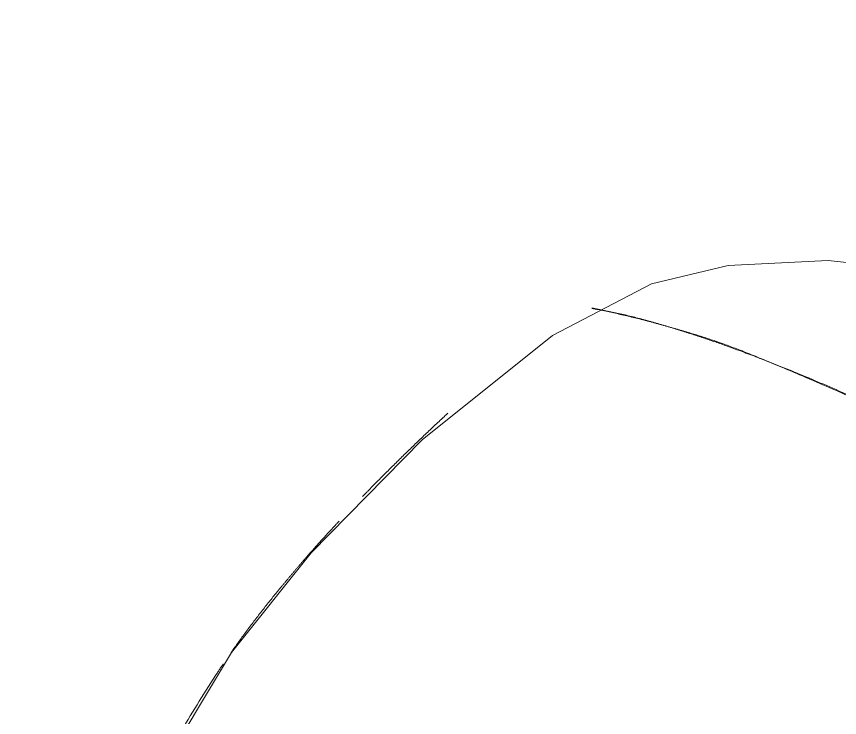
# Model space of a CAD drawing. Header units: millimetres. Extents: x 1680 to 166026, y 35966 to 91121.
# Drawn here: x 39973.1 to 40257.4, y 51914.6 to 52156.8 of the extents above; entities that cross this region are included whole.
import ezdxf

# ---------------------------------------------------------------- set-up
doc = ezdxf.new("R2010")
doc.units = ezdxf.units.MM
doc.linetypes.add('IMPORT-ACAD_ISO03W100', pattern=[762, 304.8, -457.2])
doc.layers.add('A-GENM', color=13, linetype='Continuous', lineweight=18)
doc.layers.add('G-IMPT', color=8, linetype='Continuous', lineweight=18)

# ---------------------------------------------------------------- blocks, each defined once
blk = doc.blocks.new('Fritz-Hansen_SH210 - Default-307160-mebel yerləşmə planı')
at = {"layer": 'A-GENM', "color": 253, "linetype": 'IMPORT-ACAD_ISO03W100'}
for points, knots in [([(-168.89, -107.48), (-170.13, -104.8), (-172.56, -99.31), (-175.27, -92.26), (-177.3, -86.51), (-178.79, -82.11), (-180.13, -77.96), (-181.69, -72.95), (-183.46, -66.96), (-185.77, -58.63), (-188.65, -47.44), (-192.3, -31.64), (-196.13, -12.86), (-199.22, 3.85), (-201.49, 17), (-203.06, 26.46), (-204.52, 35.64), (-205.94, 44.91), (-207.3, 54.17), (-208.62, 63.45), (-209.9, 72.74), (-211.12, 82.04), (-212.28, 91.36), (-213.36, 100.62), (-214.38, 110.19), (-215.36, 120.2), (-216.26, 130.35), (-217.38, 143.81), (-218.36, 156.68), (-219.04, 168.12), (-219.38, 175.71), (-219.56, 182.29), (-219.65, 190.07), (-219.54, 196.53), (-219.31, 202.1), (-219.07, 205.95), (-218.83, 208.97), (-218.62, 211.15), (-218.52, 212.16), (-218.47, 212.58)], [0.0183557, 0.0183557, 0.0183557, 0.0183557, 0.0357143, 0.0535714, 0.0625, 0.0714286, 0.0803571, 0.0892857, 0.1071429, 0.125, 0.1428571, 0.1607143, 0.1785714, 0.1964286, 0.2053571, 0.2142857, 0.2232143, 0.2321429, 0.2410714, 0.25, 0.2589286, 0.2678571, 0.2767857, 0.2857143, 0.2946429, 0.3035714, 0.3125, 0.3214286, 0.3392857, 0.3482143, 0.3571429, 0.3660714, 0.375, 0.3928571, 0.4017857, 0.4107143, 0.4196429, 0.4241071, 0.4272946, 0.4272946, 0.4272946, 0.4272946]), ([(0, -383.09), (-21.56, -383.09), (-64.8, -380.97), (-128.65, -369.57), (-179.66, -352.5), (-217.97, -333.9), (-254.08, -311.8), (-286.14, -284.63), (-313.08, -253.39), (-330.5, -228.15), (-344.94, -201.33), (-356.22, -173.19), (-364.69, -144.26), (-370.89, -115.1), (-374.84, -90.23), (-377.45, -70.38), (-379.21, -55.48), (-380.8, -40.74), (-382.71, -21.07), (-384.73, 4.4), (-386.24, 33.6), (-386.7, 59.1), (-386.42, 78.64), (-385.86, 93.22), (-385.03, 105.42), (-384.12, 115.11), (-383.32, 122.37), (-382.25, 129.44), (-380.76, 135.9), (-378.87, 141.36), (-375.97, 147.12), (-371.95, 151.65), (-366.96, 154.87), (-361.89, 156.81), (-356.81, 158.05), (-351.58, 159.11), (-348.11, 159.22), (-346.43, 158.91)], [0, 0, 0, 0, 0.0512821, 0.1025641, 0.1538462, 0.1794872, 0.2051282, 0.2564103, 0.2820513, 0.3076923, 0.3333333, 0.3589744, 0.3846154, 0.4102564, 0.4358974, 0.4487179, 0.4615385, 0.474359, 0.4871795, 0.5128205, 0.5384615, 0.5641026, 0.5769231, 0.5897436, 0.6025641, 0.6089744, 0.6153846, 0.6217949, 0.6282051, 0.6346154, 0.6410256, 0.6538462, 0.6666667, 0.6794872, 0.6923077, 0.7051282, 0.7179487, 0.7179487, 0.7179487, 0.7179487]), ([(346.26, 158.88), (347.03, 159.04), (348.81, 159.23), (351.47, 159.01), (353.69, 158.65), (355.37, 158.33), (357.03, 157.97), (358.6, 157.61), (360.17, 157.21), (362.38, 156.57), (365.18, 155.57), (368.35, 153.98), (371, 152.12), (372.87, 150.45), (374.25, 148.95), (375.23, 147.7), (376.03, 146.54), (376.68, 145.49), (377.36, 144.29), (378.23, 142.57), (379.26, 140.18), (380.39, 136.92), (381.37, 133.3), (382.21, 129.36), (382.9, 125.18), (383.39, 121.56), (383.73, 118.64), (383.97, 116.39), (384.19, 114.28), (384.43, 111.74), (384.65, 109.32), (384.88, 106.62), (385.06, 104.34), (385.26, 101.72), (385.47, 98.56), (385.68, 95.12), (385.93, 90.47), (386.21, 84.07), (386.44, 76.25), (386.56, 68.68), (386.59, 62.28), (386.57, 54.88), (386.41, 43.72), (386.02, 31.15), (385.41, 18.03), (384.84, 8.14), (384.31, 0.02), (383.85, -6.3), (383.49, -10.88), (383.12, -15.46), (382.59, -21.77), (381.86, -29.85), (380.89, -39.69), (379.52, -52.7), (377.72, -68.24), (375.65, -84.06), (373.99, -95.35), (372.86, -102.39), (372, -107.44), (371.35, -111.17), (370.65, -115.01), (369.84, -119.27), (368.94, -123.81), (368.02, -128.26), (367.04, -132.73), (365.69, -138.66), (363.88, -146.06), (361.49, -154.9), (358.88, -163.69), (355.06, -175.33), (347.5, -195.46), (333.8, -223.18), (312.84, -254.13), (287.74, -282.41), (258.95, -307.58), (226.89, -329.14), (189.33, -348.27), (146.33, -364), (98.43, -375.47), (49.44, -381.85), (16.48, -383.09), (0, -383.09)], [0.3783784, 0.3783784, 0.3783784, 0.3783784, 0.3851351, 0.3918919, 0.3952703, 0.3986486, 0.402027, 0.4054054, 0.4087838, 0.4121622, 0.4189189, 0.4256757, 0.4324324, 0.4391892, 0.4459459, 0.4527027, 0.4560811, 0.4594595, 0.4628378, 0.4662162, 0.472973, 0.4797297, 0.4864865, 0.4932432, 0.5, 0.5067568, 0.5101351, 0.5135135, 0.5168919, 0.5202703, 0.527027, 0.5304054, 0.5337838, 0.5371622, 0.5405405, 0.5439189, 0.5472973, 0.5540541, 0.5608108, 0.5641892, 0.5675676, 0.5709459, 0.5743243, 0.5810811, 0.5844595, 0.5878378, 0.5912162, 0.5929054, 0.5945946, 0.5962838, 0.597973, 0.6013514, 0.6047297, 0.6081081, 0.6148649, 0.6216216, 0.6283784, 0.6351351, 0.6385135, 0.6418919, 0.6452703, 0.6486486, 0.652027, 0.6554054, 0.6587838, 0.6621622, 0.6689189, 0.6756757, 0.6824324, 0.6891892, 0.7027027, 0.7297297, 0.7567568, 0.7837838, 0.8108108, 0.8378378, 0.8648649, 0.8986486, 0.9324324, 0.9662162, 1, 1, 1, 1]), ([(-203, 26.1), (-202.47, 23.01), (-201.38, 16.75), (-199.59, 6.93), (-197.72, -3), (-195.17, -16.11), (-192.01, -31.69), (-189.76, -42.22), (-188.77, -46.71)], [0.90625, 0.90625, 0.90625, 0.90625, 0.91015625, 0.9140625, 0.91796875, 0.921875, 0.9296875, 0.93743768, 0.93743768, 0.93743768, 0.93743768]), ([(-188.74, -46.82), (-187.74, -51.33), (-186, -58.81), (-183.75, -67.12), (-181.87, -73.05), (-180.2, -77.99), (-179.26, -80.73), (-178.77, -82.15)], [0.9375, 0.9375, 0.9375, 0.9375, 0.9453125, 0.953125, 0.9609375, 0.96484375, 0.96875, 0.96875, 0.96875, 0.96875]), ([(-178.77, -82.15), (-178.28, -83.56), (-177.26, -86.47), (-175.15, -92.16), (-172.37, -99.16), (-170.04, -104.65), (-168.81, -107.35)], [0.9687558, 0.9687558, 0.9687558, 0.9687558, 0.97265625, 0.9765625, 0.984375, 0.99197082, 0.99197082, 0.99197082, 0.99197082]), ([(-110.63, -127.37), (-110.61, -127.37), (-107.54, -128.05), (-101.28, -129.37), (-91.9, -131.21), (-82.9, -132.87), (-75.62, -134.13), (-71.65, -134.78), (-70.18, -135.01)], [0.79801422, 0.79801422, 0.79801422, 0.79801422, 0.79807692, 0.80769231, 0.81730769, 0.82692308, 0.83653846, 0.84274319, 0.84274319, 0.84274319, 0.84274319]), ([(-58.47, -136.78), (-57.98, -136.85), (-54.35, -137.36), (-48.68, -138.09), (-42.94, -138.76), (-38.11, -139.27), (-35.42, -139.53), (-34.03, -139.65)], [0.8624681, 0.8624681, 0.8624681, 0.8624681, 0.86538462, 0.88461538, 0.90384615, 0.91346154, 0.92307692, 0.92307692, 0.92307692, 0.92307692]), ([(-34.01, -139.66), (-32.63, -139.78), (-29.77, -140.03), (-24.13, -140.47), (-17.04, -140.91), (-8.52, -141.24), (-2.84, -141.31), (0, -141.31)], [0.92312179, 0.92312179, 0.92312179, 0.92312179, 0.93269231, 0.94230769, 0.96153846, 0.98076923, 1, 1, 1, 1])]:
    blk.add_open_spline(points, degree=3, knots=knots, dxfattribs=at)
for points in [[(4.86, -141.27), (6.48, -141.25), (8.1, -141.21), (9.72, -141.16)], [(9.72, -141.16), (17.65, -140.93), (25.57, -140.42), (33.47, -139.71)]]:
    blk.add_open_spline(points, degree=3, dxfattribs=at)
at = {"layer": 'G-IMPT', "flags": 128}
for points in [[(0, -141.21), (-44.03, -138.46), (-97.97, -129.37), (-153.34, -113.12), (-187.61, -95.34), (-207.91, -77.31), (-229.23, -49.98), (-247.05, -17.56), (-270.4, 35.91), (-310.61, 131.92), (-317.48, 141.6), (-325, 149.22), (-332.67, 154.57), (-340.16, 157.75), (-346.49, 158.99), (-348.2, 159.11)], [(347.82, 159.1), (344.05, 158.66), (336.84, 156.58), (329.96, 152.95), (323.22, 147.66), (316.66, 140.6), (305.35, 122.03), (290.99, 88.32), (258.01, 6.39), (222.42, -59.86), (199.57, -85.59), (175.32, -102.94), (146.23, -115.83), (105.48, -127.68), (50.5, -137.65), (0, -141.21)]]:
    blk.add_lwpolyline(points, dxfattribs=at)

msp = doc.modelspace()

# ---------------------------------------------------------------- block references
at = {"layer": 'A-GENM', "color": 253, "linetype": 'IMPORT-ACAD_ISO03W100', "rotation": 234.9999999999996}
msp.add_blockref('Fritz-Hansen_SH210 - Default-307160-mebel yerləşmə planı', (40163.01, 51856.09), dxfattribs=at)

doc.saveas('drawing.dxf')
